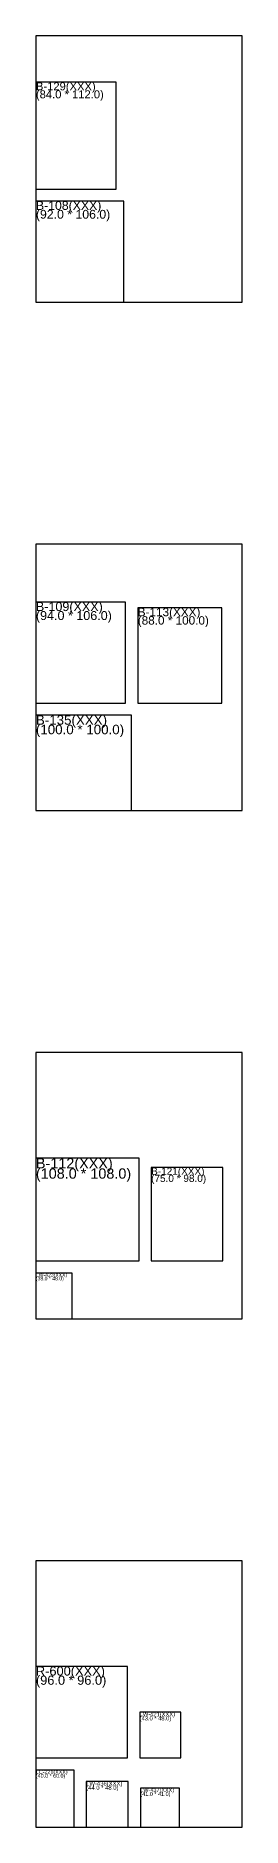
# Model space of a CAD drawing. Extents: x 0 to 8, y 21 to 536.
# Drawn here: x 0 to 8.5, y 462 to 536 of the extents above; entities that cross this region are included whole.
import ezdxf

# ---------------------------------------------------------------- set-up
doc = ezdxf.new("R2010")
doc.units = 0
doc.styles.get("Standard").update_dxf_attribs({"font": 'arial.ttf'})

msp = doc.modelspace()

# ---------------------------------------------------------------- linework, layer by layer
for points in [[(0, 525, 0), (8.5, 525, 0), (8.5, 536, 0), (0, 536, 0)], [(0, 529.671, 0), (3.306, 529.671, 0), (3.306, 534.079, 0), (0, 534.079, 0)], [(0, 525, 0), (3.62, 525, 0), (3.62, 529.171, 0), (0, 529.171, 0)], [(0, 504, 0), (8.5, 504, 0), (8.5, 515, 0), (0, 515, 0)], [(0, 508.435, 0), (3.699, 508.435, 0), (3.699, 512.606, 0), (0, 512.606, 0)], [(4.199, 508.435, 0), (7.662, 508.435, 0), (7.662, 512.37, 0), (4.199, 512.37, 0)], [(0, 504, 0), (3.935, 504, 0), (3.935, 507.935, 0), (0, 507.935, 0)], [(0, 483, 0), (8.5, 483, 0), (8.5, 494, 0), (0, 494, 0)], [(0, 485.389, 0), (4.25, 485.389, 0), (4.25, 489.639, 0), (0, 489.639, 0)], [(4.75, 485.389, 0), (7.701, 485.389, 0), (7.701, 489.245, 0), (4.75, 489.245, 0)], [(0, 483, 0), (1.495, 483, 0), (1.495, 484.889, 0), (0, 484.889, 0)], [(0, 462, 0), (8.5, 462, 0), (8.5, 473, 0), (0, 473, 0)], [(0, 464.861, 0), (3.778, 464.861, 0), (3.778, 468.639, 0), (0, 468.639, 0)], [(4.278, 464.861, 0), (5.97, 464.861, 0), (5.97, 466.75, 0), (4.278, 466.75, 0)], [(0, 462, 0), (1.574, 462, 0), (1.574, 464.361, 0), (0, 464.361, 0)], [(2.074, 462, 0), (3.806, 462, 0), (3.806, 463.889, 0), (2.074, 463.889, 0)], [(4.306, 462, 0), (5.919, 462, 0), (5.919, 463.613, 0), (4.306, 463.613, 0)]]:
    msp.add_polyline3d(points, close=True)

# ---------------------------------------------------------------- texts
for s, height, p in [('(84.0 * 112.0)', 0.33056, (0, 533.418)), ('B-129(XXX)', 0.3306, (0, 533.748)), ('B-108(XXX)', 0.362, (0, 528.809)), ('(92.0 * 106.0)', 0.36204, (0, 528.447)), ('(94.0 * 106.0)', 0.36991, (0, 511.867)), ('B-109(XXX)', 0.3699, (0, 512.237)), ('B-113(XXX)', 0.3463, (4.199, 512.024)), ('(88.0 * 100.0)', 0.3463, (4.199, 511.678)), ('B-135(XXX)', 0.3935, (0, 507.542)), ('(100.0 * 100.0)', 0.39352, (0, 507.148)), ('(108.0 * 108.0)', 0.425, (0, 488.789)), ('B-112(XXX)', 0.425, (0, 489.214)), ('B-121(XXX)', 0.2951, (4.75, 488.95)), ('(75.0 * 98.0)', 0.29514, (4.75, 488.655)), ('(38.0 * 48.0)', 0.14954, (0, 484.59)), ('LW-423(XXX)', 0.14954, (0, 484.739)), ('R-600(XXX)', 0.3778, (0, 468.261)), ('(96.0 * 96.0)', 0.37778, (0, 467.883)), ('(43.0 * 48.0)', 0.16921, (4.278, 466.412)), ('LW-421(XXX)', 0.16921, (4.278, 466.581)), ('(40.0 * 60.0)', 0.15741, (0, 464.046)), ('LC-221(XXX)', 0.15741, (0, 464.204)), ('(44.0 * 48.0)', 0.17315, (2.074, 463.543)), ('LW-436(XXX)', 0.17315, (2.074, 463.716)), ('(41.0 * 41.0)', 0.16134, (4.306, 463.291)), ('LW-437(XXX)', 0.16134, (4.306, 463.452))]:
    msp.add_text(s, height=height).set_placement(p)

doc.saveas('drawing.dxf')
